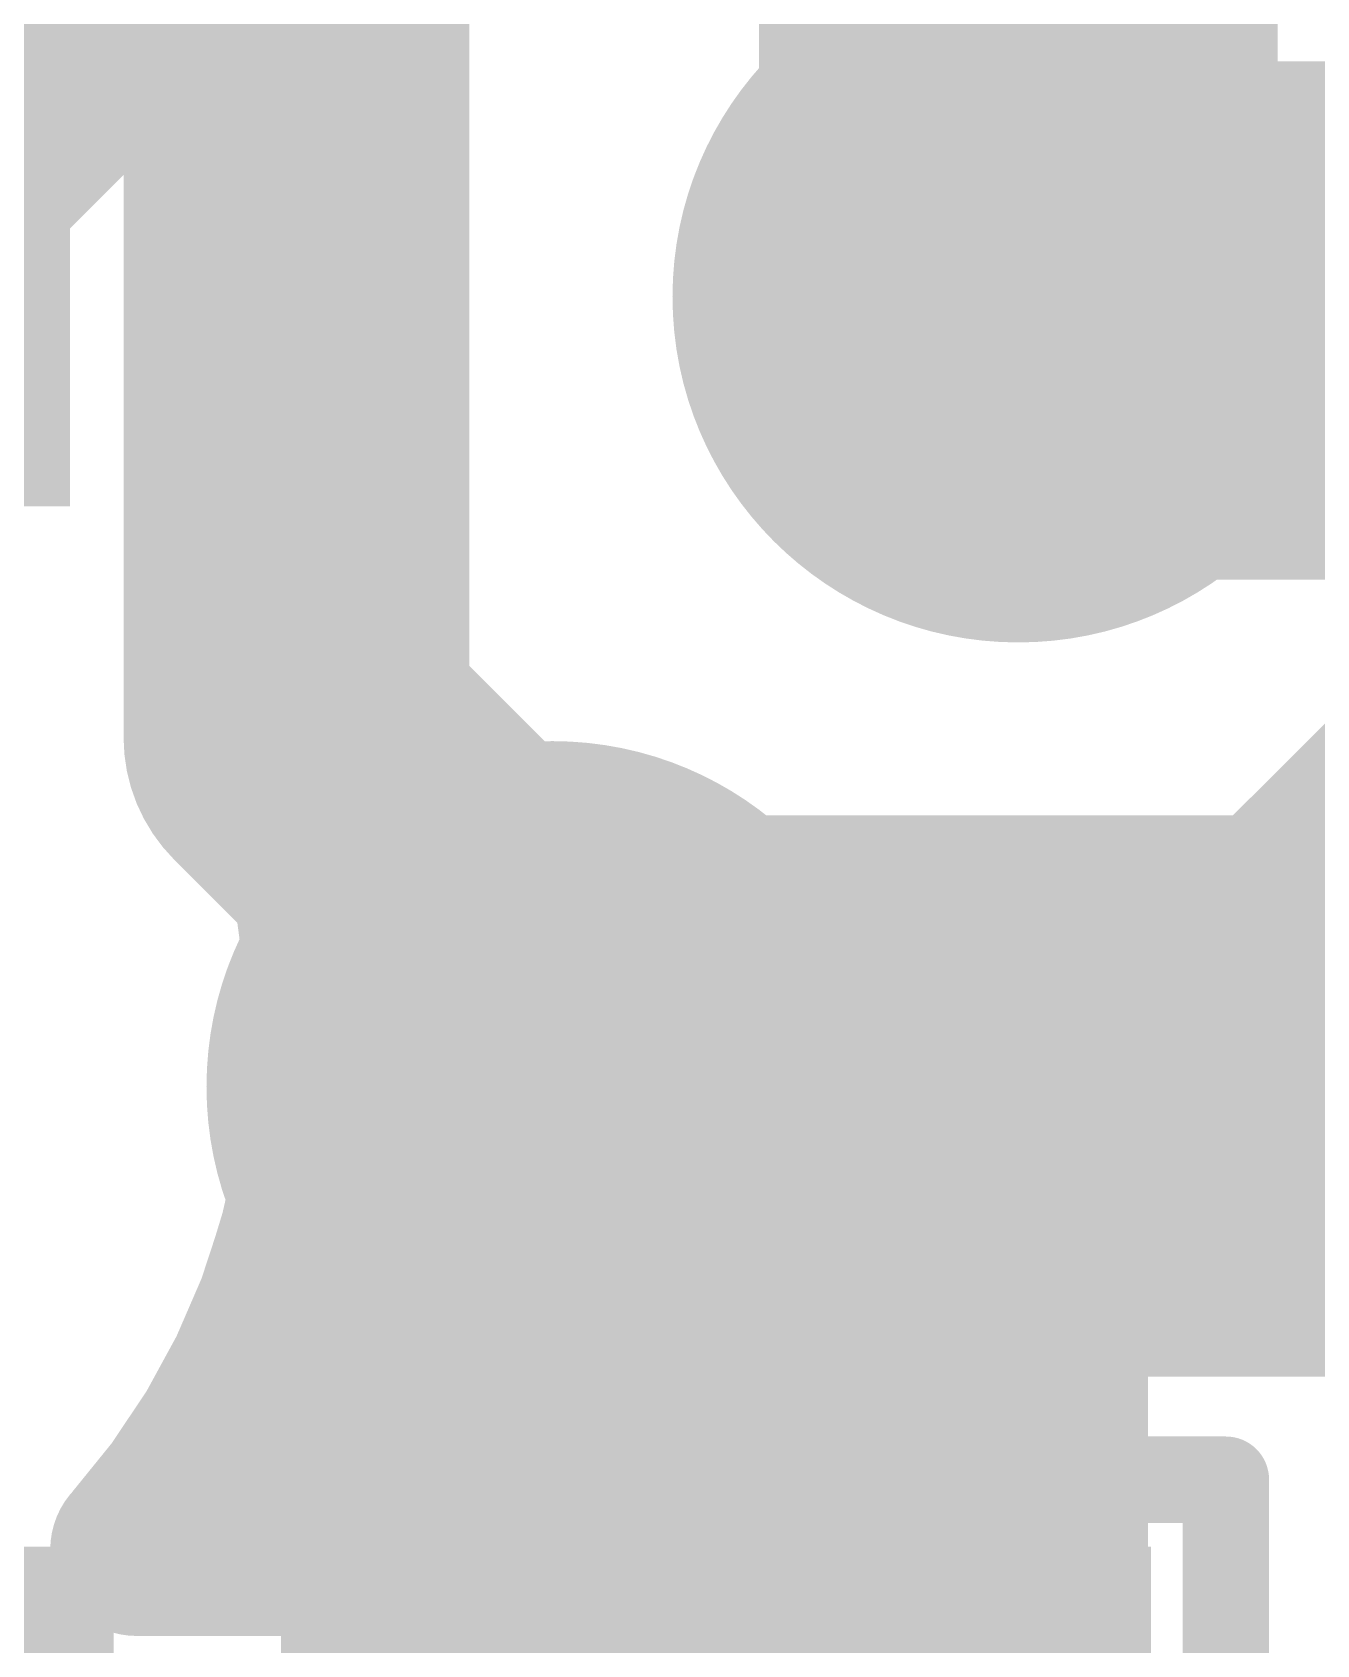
# Model space of a CAD drawing. Header units: inches. Extents: x -0.355 to 0.355, y -0.355 to 0.355.
# Drawn here: x -0.11596 to -0.08671, y -0.1439 to -0.10717 of the extents above; entities that cross this region are included whole.
import ezdxf

# ---------------------------------------------------------------- set-up
doc = ezdxf.new("R2010")
doc.units = ezdxf.units.IN
doc.header["$MEASUREMENT"] = 0
for name, color, linetype in [('BottomLayer', 5, 'Continuous'), ('Mechanical1', 6, 'Continuous'), ('Mechanical15', 56, 'Continuous'), ('TopLayer', 1, 'Continuous'), ('TopOverlay', 2, 'Continuous'), ('TopPaste', 8, 'Continuous'), ('TopSolder', 216, 'Continuous'), ('ViaHoleLayer', 16, 'Continuous')]:
    doc.layers.add(name, color=color, linetype=linetype)

# ---------------------------------------------------------------- blocks, each defined once
blk = doc.blocks.new('R0201_16')
at = {"layer": 'Mechanical15'}
h = blk.add_hatch(color=56, dxfattribs=at)
edge = h.paths.add_edge_path()
edge.add_arc((0, 0), 0.000984, 0, 360)
at = {"layer": 'TopLayer'}
for points in [[(-0.017716, 0.005906), (-0.005906, 0.005906), (-0.005906, -0.005906), (-0.017716, -0.005906)], [(0.005906, 0.005906), (0.017716, 0.005906), (0.017716, -0.005906), (0.005906, -0.005906)]]:
    blk.add_hatch(color=1, dxfattribs=at).paths.add_polyline_path(points)
at = {"layer": 'TopPaste'}
for points in [[(-0.017716, 0.005906), (-0.005906, 0.005906), (-0.005906, -0.005906), (-0.017716, -0.005906)], [(0.005906, 0.005906), (0.017716, 0.005906), (0.017716, -0.005906), (0.005906, -0.005906)]]:
    blk.add_hatch(color=8, dxfattribs=at).paths.add_polyline_path(points)
at = {"layer": 'TopSolder'}
for points in [[(-0.021716, 0.009905), (-0.001906, 0.009905), (-0.001906, -0.009905), (-0.021716, -0.009905)], [(0.001906, 0.009905), (0.021716, 0.009905), (0.021716, -0.009905), (0.001906, -0.009905)]]:
    blk.add_hatch(color=216, dxfattribs=at).paths.add_polyline_path(points)
at = {"layer": 'TopOverlay'}
for points in [[(-0.007874, 0.011434, 0.001969, 0.001969, 0), (-0.023425, 0.011434, 0.001969, 0.001969, 0)], [(-0.023425, 0.011434, 0.001969, 0.001969, 0), (-0.023425, -0.011434, 0.001969, 0.001969, 0)], [(0.023425, 0.011434, 0.001969, 0.001969, 0), (0.007874, 0.011434, 0.001969, 0.001969, 0)], [(0.023425, 0.011434, 0.001969, 0.001969, 0), (0.023425, -0.011434, 0.001969, 0.001969, 0)], [(-0.007874, -0.011434, 0.001969, 0.001969, 0), (-0.023425, -0.011434, 0.001969, 0.001969, 0)], [(0.023425, -0.011434, 0.001969, 0.001969, 0), (0.007874, -0.011434, 0.001969, 0.001969, 0)]]:
    blk.add_lwpolyline(points, format="xyseb", dxfattribs=at)
for points in [[(-0.023917, 0.011434, 0.000984, 0.000984, 1), (-0.022933, 0.011434, 0.000984, 0.000984, 1)], [(-0.023917, 0.011434, 0.000984, 0.000984, 1), (-0.022933, 0.011434, 0.000984, 0.000984, 1)], [(-0.008366, 0.011434, 0.000984, 0.000984, 1), (-0.007382, 0.011434, 0.000984, 0.000984, 1)], [(0.007382, 0.011434, 0.000984, 0.000984, 1), (0.008366, 0.011434, 0.000984, 0.000984, 1)], [(0.022933, 0.011434, 0.000984, 0.000984, 1), (0.023917, 0.011434, 0.000984, 0.000984, 1)], [(0.022933, 0.011434, 0.000984, 0.000984, 1), (0.023917, 0.011434, 0.000984, 0.000984, 1)], [(-0.023917, -0.011434, 0.000984, 0.000984, 1), (-0.022933, -0.011434, 0.000984, 0.000984, 1)], [(-0.023917, -0.011434, 0.000984, 0.000984, 1), (-0.022933, -0.011434, 0.000984, 0.000984, 1)], [(-0.008366, -0.011434, 0.000984, 0.000984, 1), (-0.007382, -0.011434, 0.000984, 0.000984, 1)], [(0.007382, -0.011434, 0.000984, 0.000984, 1), (0.008366, -0.011434, 0.000984, 0.000984, 1)], [(0.022933, -0.011434, 0.000984, 0.000984, 1), (0.023917, -0.011434, 0.000984, 0.000984, 1)], [(0.022933, -0.011434, 0.000984, 0.000984, 1), (0.023917, -0.011434, 0.000984, 0.000984, 1)]]:
    blk.add_lwpolyline(points, format="xyseb", close=True, dxfattribs=at)
blk = doc.blocks.new('DFN0603_2L_0_3_0_23_P_____0_38_39')
at = {"layer": 'Mechanical15'}
h = blk.add_hatch(color=56, dxfattribs=at)
edge = h.paths.add_edge_path()
edge.add_arc((0, -0.000003), 0.00059, 0, 360)
at = {"layer": 'TopLayer'}
for points in [[(-0.011998, 0.005908), (-0.002943, 0.005908), (-0.002943, -0.005902), (-0.011998, -0.005902)], [(0.002953, 0.005902), (0.012008, 0.005902), (0.012008, -0.005908), (0.002953, -0.005908)]]:
    blk.add_hatch(color=1, dxfattribs=at).paths.add_polyline_path(points)
at = {"layer": 'TopPaste'}
for points in [[(-0.011998, 0.005908), (-0.002943, 0.005908), (-0.002943, -0.005902), (-0.011998, -0.005902)], [(0.002953, 0.005902), (0.012008, 0.005902), (0.012008, -0.005908), (0.002953, -0.005908)]]:
    blk.add_hatch(color=8, dxfattribs=at).paths.add_polyline_path(points)
at = {"layer": 'TopSolder'}
for points in [[(-0.015998, 0.009909), (0.001057, 0.009909), (0.001057, -0.009902), (-0.015998, -0.009902)], [(-0.001047, 0.009902), (0.016008, 0.009902), (0.016008, -0.009909), (-0.001047, -0.009909)]]:
    blk.add_hatch(color=216, dxfattribs=at).paths.add_polyline_path(points)
at = {"layer": 'TopOverlay'}
for points in [[(-0.014039, 0.011859, 0.003937, 0.003937, 0), (-0.017976, 0.011859, 0.003937, 0.003937, 0)], [(-0.017976, 0.007922, 0.003937, 0.003937, 0), (-0.017976, 0.011859, 0.003937, 0.003937, 0)]]:
    blk.add_lwpolyline(points, format="xyseb", dxfattribs=at)
for points in [[(-0.018961, 0.011859, 0.001969, 0.001969, 1), (-0.016992, 0.011859, 0.001969, 0.001969, 1)], [(-0.018961, 0.011859, 0.001969, 0.001969, 1), (-0.016992, 0.011859, 0.001969, 0.001969, 1)], [(-0.015024, 0.011859, 0.001969, 0.001969, 1), (-0.013055, 0.011859, 0.001969, 0.001969, 1)], [(-0.018961, 0.007922, 0.001969, 0.001969, 1), (-0.016992, 0.007922, 0.001969, 0.001969, 1)]]:
    blk.add_lwpolyline(points, format="xyseb", close=True, dxfattribs=at)

msp = doc.modelspace()

# ---------------------------------------------------------------- hatches: boundary and pattern name
at = {"layer": 'BottomLayer'}
h = msp.add_hatch(color=5, dxfattribs=at)
edge = h.paths.add_edge_path()
edge.add_arc((-0.093508, -0.113195), 0.007874, 0, 360)
h = msp.add_hatch(color=5, dxfattribs=at)
edge = h.paths.add_edge_path()
edge.add_arc((-0.10412, -0.131191), 0.007874, 0, 360)
at = {"layer": 'TopLayer'}
h = msp.add_hatch(color=1, dxfattribs=at)
edge = h.paths.add_edge_path()
edge.add_arc((-0.093508, -0.113195), 0.007874, 0, 360)
h = msp.add_hatch(color=1, dxfattribs=at)
edge = h.paths.add_edge_path()
edge.add_arc((-0.10412, -0.131191), 0.007874, 0, 360)
at = {"layer": 'ViaHoleLayer'}
h = msp.add_hatch(color=16, dxfattribs=at)
edge = h.paths.add_edge_path()
edge.add_arc((-0.093508, -0.113195), 0.003937, 0, 360)
h = msp.add_hatch(color=16, dxfattribs=at)
edge = h.paths.add_edge_path()
edge.add_arc((-0.10412, -0.131191), 0.003937, 0, 360)

# ---------------------------------------------------------------- linework, layer by layer
at = {"layer": 'BottomLayer'}
for points in [[(0.264103, -0.07874, 0.003937, 0.003937, -6.854099), (0.264103, 0.07874, 0.003937, 0.003937, 0)], [(0.127175, -0.21752, 0.003937, 0.003937, -0.665504), (-0.244202, 0.062076, 0.003937, 0.003937, 0)], [(0.275591, -0.003937, 0.003937, 0.003937, -0.864689), (-0.264103, -0.082677, 0.003937, 0.003937, 0)], [(-0.07874, -0.34252, 0.003937, 0.003937, -0.414213), (-0.34252, -0.07874, 0.003937, 0.003937, 0)], [(-0.07874, -0.346457, 0.003937, 0.003937, -0.414214), (-0.34252, -0.082677, 0.003937, 0.003937, 0)], [(-0.126215, -0.114404, 0.011811, 0.011811, 0), (-0.104331, -0.09252, 0.011811, 0.011811, 0)], [(-0.093508, -0.113195, 0.011811, 0.011811, 0), (-0.093193, -0.113195, 0.011811, 0.011811, 0)], [(-0.093193, -0.113195, 0.011811, 0.011811, 0), (-0.092651, -0.113737, 0.011811, 0.011811, 0)], [(-0.092651, -0.113737, 0.011811, 0.011811, 0), (-0.076772, -0.113737, 0.011811, 0.011811, 0)], [(-0.09252, -0.130883, 0.003937, 0.003937, -0.314369), (-0.109769, -0.120229, 0.003937, 0.003937, 0)], [(-0.110467, -0.12317, 0.003937, 0.003937, -0.098745), (-0.109112, -0.129966, 0.003937, 0.003937, 0)], [(-0.109821, -0.125003, 0.003937, 0.003937, 0), (-0.106715, -0.125003, 0.003937, 0.003937, 0)], [(-0.109711, -0.125397, 0.003937, 0.003937, 0), (-0.106353, -0.125397, 0.003937, 0.003937, 0)], [(-0.109611, -0.125791, 0.003937, 0.003937, 0), (-0.105967, -0.125791, 0.003937, 0.003937, 0)], [(-0.10952, -0.126185, 0.003937, 0.003937, 0), (-0.105556, -0.126185, 0.003937, 0.003937, 0)], [(-0.109439, -0.126578, 0.003937, 0.003937, 0), (-0.105117, -0.126578, 0.003937, 0.003937, 0)], [(-0.109367, -0.126972, 0.003937, 0.003937, 0), (-0.104647, -0.126972, 0.003937, 0.003937, 0)], [(-0.109304, -0.127366, 0.003937, 0.003937, 0), (-0.104141, -0.127366, 0.003937, 0.003937, 0)], [(-0.10925, -0.127759, 0.003937, 0.003937, 0), (-0.103595, -0.127759, 0.003937, 0.003937, 0)], [(-0.109205, -0.128153, 0.003937, 0.003937, 0), (-0.103001, -0.128153, 0.003937, 0.003937, 0)], [(-0.109169, -0.128547, 0.003937, 0.003937, 0), (-0.10235, -0.128547, 0.003937, 0.003937, 0)], [(-0.109142, -0.128941, 0.003937, 0.003937, 0), (-0.101629, -0.128941, 0.003937, 0.003937, 0)], [(-0.109123, -0.129334, 0.003937, 0.003937, 0), (-0.100815, -0.129334, 0.003937, 0.003937, 0)], [(-0.109114, -0.129728, 0.003937, 0.003937, 0), (-0.099874, -0.129728, 0.003937, 0.003937, 0)], [(-0.109112, -0.129966, 0.003937, 0.003937, -0.183606), (-0.113583, -0.141732, 0.003937, 0.003937, 0)], [(-0.109113, -0.130122, 0.003937, 0.003937, 0), (-0.098738, -0.130122, 0.003937, 0.003937, 0)], [(-0.10912, -0.130515, 0.003937, 0.003937, 0), (-0.097232, -0.130515, 0.003937, 0.003937, 0)], [(-0.09252, -0.141732, 0.003937, 0.003937, 0), (-0.09252, -0.130883, 0.003937, 0.003937, 0)], [(-0.109137, -0.130909, 0.003937, 0.003937, 0), (-0.093775, -0.130909, 0.003937, 0.003937, 0)], [(-0.109162, -0.131303, 0.003937, 0.003937, 0), (-0.09252, -0.131303, 0.003937, 0.003937, 0)], [(-0.109197, -0.131696, 0.003937, 0.003937, 0), (-0.09252, -0.131696, 0.003937, 0.003937, 0)], [(-0.10924, -0.13209, 0.003937, 0.003937, 0), (-0.09252, -0.13209, 0.003937, 0.003937, 0)], [(-0.109292, -0.132484, 0.003937, 0.003937, 0), (-0.09252, -0.132484, 0.003937, 0.003937, 0)], [(-0.109353, -0.132878, 0.003937, 0.003937, 0), (-0.09252, -0.132878, 0.003937, 0.003937, 0)], [(-0.109423, -0.133271, 0.003937, 0.003937, 0), (-0.09252, -0.133271, 0.003937, 0.003937, 0)], [(-0.109502, -0.133665, 0.003937, 0.003937, 0), (-0.09252, -0.133665, 0.003937, 0.003937, 0)], [(-0.109591, -0.134059, 0.003937, 0.003937, 0), (-0.09252, -0.134059, 0.003937, 0.003937, 0)], [(-0.109689, -0.134452, 0.003937, 0.003937, 0), (-0.09252, -0.134452, 0.003937, 0.003937, 0)], [(-0.109797, -0.134846, 0.003937, 0.003937, 0), (-0.09252, -0.134846, 0.003937, 0.003937, 0)], [(-0.109915, -0.13524, 0.003937, 0.003937, 0), (-0.09252, -0.13524, 0.003937, 0.003937, 0)], [(-0.110043, -0.135633, 0.003937, 0.003937, 0), (-0.09252, -0.135633, 0.003937, 0.003937, 0)], [(-0.110181, -0.136027, 0.003937, 0.003937, 0), (-0.09252, -0.136027, 0.003937, 0.003937, 0)], [(-0.110329, -0.136421, 0.003937, 0.003937, 0), (-0.09252, -0.136421, 0.003937, 0.003937, 0)], [(-0.110489, -0.136815, 0.003937, 0.003937, 0), (-0.09252, -0.136815, 0.003937, 0.003937, 0)], [(-0.11066, -0.137208, 0.003937, 0.003937, 0), (-0.09252, -0.137208, 0.003937, 0.003937, 0)], [(-0.110842, -0.137602, 0.003937, 0.003937, 0), (-0.09252, -0.137602, 0.003937, 0.003937, 0)], [(-0.111036, -0.137996, 0.003937, 0.003937, 0), (-0.09252, -0.137996, 0.003937, 0.003937, 0)], [(-0.111242, -0.138389, 0.003937, 0.003937, 0), (-0.09252, -0.138389, 0.003937, 0.003937, 0)], [(-0.111462, -0.138783, 0.003937, 0.003937, 0), (-0.09252, -0.138783, 0.003937, 0.003937, 0)], [(-0.111694, -0.139177, 0.003937, 0.003937, 0), (-0.09252, -0.139177, 0.003937, 0.003937, 0)], [(-0.111941, -0.13957, 0.003937, 0.003937, 0), (-0.09252, -0.13957, 0.003937, 0.003937, 0)], [(-0.112202, -0.139964, 0.003937, 0.003937, 0), (-0.09252, -0.139964, 0.003937, 0.003937, 0)], [(-0.11248, -0.140358, 0.003937, 0.003937, 0), (-0.09252, -0.140358, 0.003937, 0.003937, 0)], [(-0.112773, -0.140752, 0.003937, 0.003937, 0), (-0.09252, -0.140752, 0.003937, 0.003937, 0)], [(-0.113084, -0.141145, 0.003937, 0.003937, 0), (-0.09252, -0.141145, 0.003937, 0.003937, 0)], [(-0.113414, -0.141539, 0.003937, 0.003937, 0), (-0.09252, -0.141539, 0.003937, 0.003937, 0)], [(-0.113583, -0.141732, 0.003937, 0.003937, 0), (-0.09252, -0.141732, 0.003937, 0.003937, 0)]]:
    msp.add_lwpolyline(points, format="xyseb", dxfattribs=at)
for points in [[(-0.096461, -0.113195, 0.005906, 0.005906, 1), (-0.090556, -0.113195, 0.005906, 0.005906, 1)], [(-0.096145, -0.113195, 0.005906, 0.005906, 1), (-0.09024, -0.113195, 0.005906, 0.005906, 1)], [(-0.096145, -0.113195, 0.005906, 0.005906, 1), (-0.09024, -0.113195, 0.005906, 0.005906, 1)], [(-0.095603, -0.113737, 0.005906, 0.005906, 1), (-0.089698, -0.113737, 0.005906, 0.005906, 1)], [(-0.095603, -0.113737, 0.005906, 0.005906, 1), (-0.089698, -0.113737, 0.005906, 0.005906, 1)], [(-0.110753, -0.120229, 0.001969, 0.001969, 1), (-0.108785, -0.120229, 0.001969, 0.001969, 1)], [(-0.111451, -0.12317, 0.001969, 0.001969, 1), (-0.109483, -0.12317, 0.001969, 0.001969, 1)], [(-0.110805, -0.125003, 0.001969, 0.001969, 1), (-0.108837, -0.125003, 0.001969, 0.001969, 1)], [(-0.1077, -0.125003, 0.001969, 0.001969, 1), (-0.105731, -0.125003, 0.001969, 0.001969, 1)], [(-0.110695, -0.125397, 0.001969, 0.001969, 1), (-0.108727, -0.125397, 0.001969, 0.001969, 1)], [(-0.107337, -0.125397, 0.001969, 0.001969, 1), (-0.105368, -0.125397, 0.001969, 0.001969, 1)], [(-0.110595, -0.125791, 0.001969, 0.001969, 1), (-0.108627, -0.125791, 0.001969, 0.001969, 1)], [(-0.106951, -0.125791, 0.001969, 0.001969, 1), (-0.104982, -0.125791, 0.001969, 0.001969, 1)], [(-0.110504, -0.126185, 0.001969, 0.001969, 1), (-0.108536, -0.126185, 0.001969, 0.001969, 1)], [(-0.10654, -0.126185, 0.001969, 0.001969, 1), (-0.104571, -0.126185, 0.001969, 0.001969, 1)], [(-0.110423, -0.126578, 0.001969, 0.001969, 1), (-0.108455, -0.126578, 0.001969, 0.001969, 1)], [(-0.106101, -0.126578, 0.001969, 0.001969, 1), (-0.104132, -0.126578, 0.001969, 0.001969, 1)], [(-0.110351, -0.126972, 0.001969, 0.001969, 1), (-0.108383, -0.126972, 0.001969, 0.001969, 1)], [(-0.105631, -0.126972, 0.001969, 0.001969, 1), (-0.103662, -0.126972, 0.001969, 0.001969, 1)], [(-0.110288, -0.127366, 0.001969, 0.001969, 1), (-0.10832, -0.127366, 0.001969, 0.001969, 1)], [(-0.105125, -0.127366, 0.001969, 0.001969, 1), (-0.103157, -0.127366, 0.001969, 0.001969, 1)], [(-0.110234, -0.127759, 0.001969, 0.001969, 1), (-0.108266, -0.127759, 0.001969, 0.001969, 1)], [(-0.104579, -0.127759, 0.001969, 0.001969, 1), (-0.102611, -0.127759, 0.001969, 0.001969, 1)], [(-0.110189, -0.128153, 0.001969, 0.001969, 1), (-0.108221, -0.128153, 0.001969, 0.001969, 1)], [(-0.103986, -0.128153, 0.001969, 0.001969, 1), (-0.102017, -0.128153, 0.001969, 0.001969, 1)], [(-0.110153, -0.128547, 0.001969, 0.001969, 1), (-0.108185, -0.128547, 0.001969, 0.001969, 1)], [(-0.103335, -0.128547, 0.001969, 0.001969, 1), (-0.101366, -0.128547, 0.001969, 0.001969, 1)], [(-0.110126, -0.128941, 0.001969, 0.001969, 1), (-0.108157, -0.128941, 0.001969, 0.001969, 1)], [(-0.102613, -0.128941, 0.001969, 0.001969, 1), (-0.100644, -0.128941, 0.001969, 0.001969, 1)], [(-0.110107, -0.129334, 0.001969, 0.001969, 1), (-0.108139, -0.129334, 0.001969, 0.001969, 1)], [(-0.101799, -0.129334, 0.001969, 0.001969, 1), (-0.099831, -0.129334, 0.001969, 0.001969, 1)], [(-0.110098, -0.129728, 0.001969, 0.001969, 1), (-0.108129, -0.129728, 0.001969, 0.001969, 1)], [(-0.100858, -0.129728, 0.001969, 0.001969, 1), (-0.09889, -0.129728, 0.001969, 0.001969, 1)], [(-0.110097, -0.130122, 0.001969, 0.001969, 1), (-0.108128, -0.130122, 0.001969, 0.001969, 1)], [(-0.110096, -0.129966, 0.001969, 0.001969, 1), (-0.108128, -0.129966, 0.001969, 0.001969, 1)], [(-0.110096, -0.129966, 0.001969, 0.001969, 1), (-0.108128, -0.129966, 0.001969, 0.001969, 1)], [(-0.099722, -0.130122, 0.001969, 0.001969, 1), (-0.097754, -0.130122, 0.001969, 0.001969, 1)], [(-0.110105, -0.130515, 0.001969, 0.001969, 1), (-0.108136, -0.130515, 0.001969, 0.001969, 1)], [(-0.098216, -0.130515, 0.001969, 0.001969, 1), (-0.096248, -0.130515, 0.001969, 0.001969, 1)], [(-0.093504, -0.130883, 0.001969, 0.001969, 1), (-0.091536, -0.130883, 0.001969, 0.001969, 1)], [(-0.093504, -0.130883, 0.001969, 0.001969, 1), (-0.091536, -0.130883, 0.001969, 0.001969, 1)], [(-0.110121, -0.130909, 0.001969, 0.001969, 1), (-0.108153, -0.130909, 0.001969, 0.001969, 1)], [(-0.094759, -0.130909, 0.001969, 0.001969, 1), (-0.09279, -0.130909, 0.001969, 0.001969, 1)], [(-0.110147, -0.131303, 0.001969, 0.001969, 1), (-0.108178, -0.131303, 0.001969, 0.001969, 1)], [(-0.093504, -0.131303, 0.001969, 0.001969, 1), (-0.091536, -0.131303, 0.001969, 0.001969, 1)], [(-0.110181, -0.131696, 0.001969, 0.001969, 1), (-0.108212, -0.131696, 0.001969, 0.001969, 1)], [(-0.093504, -0.131696, 0.001969, 0.001969, 1), (-0.091536, -0.131696, 0.001969, 0.001969, 1)], [(-0.110224, -0.13209, 0.001969, 0.001969, 1), (-0.108256, -0.13209, 0.001969, 0.001969, 1)], [(-0.093504, -0.13209, 0.001969, 0.001969, 1), (-0.091536, -0.13209, 0.001969, 0.001969, 1)], [(-0.110276, -0.132484, 0.001969, 0.001969, 1), (-0.108308, -0.132484, 0.001969, 0.001969, 1)], [(-0.093504, -0.132484, 0.001969, 0.001969, 1), (-0.091536, -0.132484, 0.001969, 0.001969, 1)], [(-0.110337, -0.132878, 0.001969, 0.001969, 1), (-0.108369, -0.132878, 0.001969, 0.001969, 1)], [(-0.093504, -0.132878, 0.001969, 0.001969, 1), (-0.091536, -0.132878, 0.001969, 0.001969, 1)], [(-0.110407, -0.133271, 0.001969, 0.001969, 1), (-0.108439, -0.133271, 0.001969, 0.001969, 1)], [(-0.093504, -0.133271, 0.001969, 0.001969, 1), (-0.091536, -0.133271, 0.001969, 0.001969, 1)], [(-0.110487, -0.133665, 0.001969, 0.001969, 1), (-0.108518, -0.133665, 0.001969, 0.001969, 1)], [(-0.093504, -0.133665, 0.001969, 0.001969, 1), (-0.091536, -0.133665, 0.001969, 0.001969, 1)], [(-0.110575, -0.134059, 0.001969, 0.001969, 1), (-0.108607, -0.134059, 0.001969, 0.001969, 1)], [(-0.093504, -0.134059, 0.001969, 0.001969, 1), (-0.091536, -0.134059, 0.001969, 0.001969, 1)], [(-0.110673, -0.134452, 0.001969, 0.001969, 1), (-0.108705, -0.134452, 0.001969, 0.001969, 1)], [(-0.093504, -0.134452, 0.001969, 0.001969, 1), (-0.091536, -0.134452, 0.001969, 0.001969, 1)], [(-0.110781, -0.134846, 0.001969, 0.001969, 1), (-0.108813, -0.134846, 0.001969, 0.001969, 1)], [(-0.093504, -0.134846, 0.001969, 0.001969, 1), (-0.091536, -0.134846, 0.001969, 0.001969, 1)], [(-0.110899, -0.13524, 0.001969, 0.001969, 1), (-0.108931, -0.13524, 0.001969, 0.001969, 1)], [(-0.093504, -0.13524, 0.001969, 0.001969, 1), (-0.091536, -0.13524, 0.001969, 0.001969, 1)], [(-0.111027, -0.135633, 0.001969, 0.001969, 1), (-0.109059, -0.135633, 0.001969, 0.001969, 1)], [(-0.093504, -0.135633, 0.001969, 0.001969, 1), (-0.091536, -0.135633, 0.001969, 0.001969, 1)], [(-0.111165, -0.136027, 0.001969, 0.001969, 1), (-0.109197, -0.136027, 0.001969, 0.001969, 1)], [(-0.093504, -0.136027, 0.001969, 0.001969, 1), (-0.091536, -0.136027, 0.001969, 0.001969, 1)], [(-0.111314, -0.136421, 0.001969, 0.001969, 1), (-0.109345, -0.136421, 0.001969, 0.001969, 1)], [(-0.093504, -0.136421, 0.001969, 0.001969, 1), (-0.091536, -0.136421, 0.001969, 0.001969, 1)], [(-0.111473, -0.136815, 0.001969, 0.001969, 1), (-0.109505, -0.136815, 0.001969, 0.001969, 1)], [(-0.093504, -0.136815, 0.001969, 0.001969, 1), (-0.091536, -0.136815, 0.001969, 0.001969, 1)], [(-0.111644, -0.137208, 0.001969, 0.001969, 1), (-0.109675, -0.137208, 0.001969, 0.001969, 1)], [(-0.093504, -0.137208, 0.001969, 0.001969, 1), (-0.091536, -0.137208, 0.001969, 0.001969, 1)], [(-0.111826, -0.137602, 0.001969, 0.001969, 1), (-0.109858, -0.137602, 0.001969, 0.001969, 1)], [(-0.093504, -0.137602, 0.001969, 0.001969, 1), (-0.091536, -0.137602, 0.001969, 0.001969, 1)], [(-0.11202, -0.137996, 0.001969, 0.001969, 1), (-0.110052, -0.137996, 0.001969, 0.001969, 1)], [(-0.093504, -0.137996, 0.001969, 0.001969, 1), (-0.091536, -0.137996, 0.001969, 0.001969, 1)], [(-0.112227, -0.138389, 0.001969, 0.001969, 1), (-0.110258, -0.138389, 0.001969, 0.001969, 1)], [(-0.093504, -0.138389, 0.001969, 0.001969, 1), (-0.091536, -0.138389, 0.001969, 0.001969, 1)], [(-0.112446, -0.138783, 0.001969, 0.001969, 1), (-0.110477, -0.138783, 0.001969, 0.001969, 1)], [(-0.093504, -0.138783, 0.001969, 0.001969, 1), (-0.091536, -0.138783, 0.001969, 0.001969, 1)], [(-0.112679, -0.139177, 0.001969, 0.001969, 1), (-0.11071, -0.139177, 0.001969, 0.001969, 1)], [(-0.093504, -0.139177, 0.001969, 0.001969, 1), (-0.091536, -0.139177, 0.001969, 0.001969, 1)], [(-0.112925, -0.13957, 0.001969, 0.001969, 1), (-0.110957, -0.13957, 0.001969, 0.001969, 1)], [(-0.093504, -0.13957, 0.001969, 0.001969, 1), (-0.091536, -0.13957, 0.001969, 0.001969, 1)], [(-0.113187, -0.139964, 0.001969, 0.001969, 1), (-0.111218, -0.139964, 0.001969, 0.001969, 1)], [(-0.093504, -0.139964, 0.001969, 0.001969, 1), (-0.091536, -0.139964, 0.001969, 0.001969, 1)], [(-0.113464, -0.140358, 0.001969, 0.001969, 1), (-0.111495, -0.140358, 0.001969, 0.001969, 1)], [(-0.093504, -0.140358, 0.001969, 0.001969, 1), (-0.091536, -0.140358, 0.001969, 0.001969, 1)], [(-0.113757, -0.140752, 0.001969, 0.001969, 1), (-0.111789, -0.140752, 0.001969, 0.001969, 1)], [(-0.093504, -0.140752, 0.001969, 0.001969, 1), (-0.091536, -0.140752, 0.001969, 0.001969, 1)], [(-0.114068, -0.141145, 0.001969, 0.001969, 1), (-0.1121, -0.141145, 0.001969, 0.001969, 1)], [(-0.093504, -0.141145, 0.001969, 0.001969, 1), (-0.091536, -0.141145, 0.001969, 0.001969, 1)], [(-0.114398, -0.141539, 0.001969, 0.001969, 1), (-0.11243, -0.141539, 0.001969, 0.001969, 1)], [(-0.093504, -0.141539, 0.001969, 0.001969, 1), (-0.091536, -0.141539, 0.001969, 0.001969, 1)], [(-0.114568, -0.141732, 0.001969, 0.001969, 1), (-0.112599, -0.141732, 0.001969, 0.001969, 1)], [(-0.114568, -0.141732, 0.001969, 0.001969, 1), (-0.112599, -0.141732, 0.001969, 0.001969, 1)], [(-0.093504, -0.141732, 0.001969, 0.001969, 1), (-0.091536, -0.141732, 0.001969, 0.001969, 1)], [(-0.093504, -0.141732, 0.001969, 0.001969, 1), (-0.091536, -0.141732, 0.001969, 0.001969, 1)]]:
    msp.add_lwpolyline(points, format="xyseb", close=True, dxfattribs=at)
at = {"layer": 'Mechanical1'}
msp.add_lwpolyline([(-0.078774, -0.354291, 0.0005, 0.0005, -0.414214), (-0.354365, -0.078701, 0.0005, 0.0005, 0)], format="xyseb", dxfattribs=at)
at = {"layer": 'TopLayer'}
for points in [[(-0.093508, -0.112129, 0.011811, 0.011811, 0), (-0.093508, -0.08465, 0.011811, 0.011811, 0)], [(-0.109946, -0.123234, 0.007874, 0.007874, 0), (-0.109946, -0.10293, 0.007874, 0.007874, 0)], [(-0.086985, -0.128942, 0.007874, 0.007874, 0), (-0.077756, -0.119713, 0.007874, 0.007874, 0)], [(-0.109946, -0.123234, 0.007874, 0.007874, 0), (-0.10412, -0.12906, 0.007874, 0.007874, 0)], [(-0.079724, -0.124324, 0.003937, 0.003937, -0.541972), (-0.109258, -0.121308, 0.003937, 0.003937, 0)], [(-0.110216, -0.123809, 0.003937, 0.003937, -0.088972), (-0.109112, -0.129966, 0.003937, 0.003937, 0)], [(-0.109821, -0.125003, 0.003937, 0.003937, 0), (-0.106715, -0.125003, 0.003937, 0.003937, 0)], [(-0.109711, -0.125397, 0.003937, 0.003937, 0), (-0.106353, -0.125397, 0.003937, 0.003937, 0)], [(-0.109611, -0.125791, 0.003937, 0.003937, 0), (-0.105967, -0.125791, 0.003937, 0.003937, 0)], [(-0.10952, -0.126185, 0.003937, 0.003937, 0), (-0.105556, -0.126185, 0.003937, 0.003937, 0)], [(-0.109439, -0.126578, 0.003937, 0.003937, 0), (-0.105117, -0.126578, 0.003937, 0.003937, 0)], [(-0.109367, -0.126972, 0.003937, 0.003937, 0), (-0.104647, -0.126972, 0.003937, 0.003937, 0)], [(-0.10412, -0.131191, 0.007874, 0.007874, 0), (-0.10412, -0.12906, 0.007874, 0.007874, 0)], [(-0.102167, -0.128942, 0.007874, 0.007874, 0), (-0.086985, -0.128942, 0.007874, 0.007874, 0)], [(-0.109304, -0.127366, 0.003937, 0.003937, 0), (-0.104141, -0.127366, 0.003937, 0.003937, 0)], [(-0.10925, -0.127759, 0.003937, 0.003937, 0), (-0.103595, -0.127759, 0.003937, 0.003937, 0)], [(-0.109205, -0.128153, 0.003937, 0.003937, 0), (-0.103001, -0.128153, 0.003937, 0.003937, 0)], [(-0.109169, -0.128547, 0.003937, 0.003937, 0), (-0.10235, -0.128547, 0.003937, 0.003937, 0)], [(-0.109142, -0.128941, 0.003937, 0.003937, 0), (-0.101629, -0.128941, 0.003937, 0.003937, 0)], [(-0.085388, -0.128941, 0.003937, 0.003937, 0), (-0.079724, -0.128941, 0.003937, 0.003937, 0)], [(-0.109123, -0.129334, 0.003937, 0.003937, 0), (-0.100815, -0.129334, 0.003937, 0.003937, 0)], [(-0.086202, -0.129334, 0.003937, 0.003937, 0), (-0.079724, -0.129334, 0.003937, 0.003937, 0)], [(-0.109114, -0.129728, 0.003937, 0.003937, 0), (-0.099874, -0.129728, 0.003937, 0.003937, 0)], [(-0.087143, -0.129728, 0.003937, 0.003937, 0), (-0.079724, -0.129728, 0.003937, 0.003937, 0)], [(-0.109112, -0.129966, 0.003937, 0.003937, -0.084488), (-0.110109, -0.135827, 0.003937, 0.003937, 0)], [(-0.109113, -0.130122, 0.003937, 0.003937, 0), (-0.098738, -0.130122, 0.003937, 0.003937, 0)], [(-0.088279, -0.130122, 0.003937, 0.003937, 0), (-0.079724, -0.130122, 0.003937, 0.003937, 0)], [(-0.10912, -0.130515, 0.003937, 0.003937, 0), (-0.097232, -0.130515, 0.003937, 0.003937, 0)], [(-0.089785, -0.130515, 0.003937, 0.003937, 0), (-0.079724, -0.130515, 0.003937, 0.003937, 0)], [(-0.109137, -0.130909, 0.003937, 0.003937, 0), (-0.093775, -0.130909, 0.003937, 0.003937, 0)], [(-0.093242, -0.130909, 0.003937, 0.003937, 0), (-0.07972, -0.130909, 0.003937, 0.003937, 0)], [(-0.109162, -0.131303, 0.003937, 0.003937, 0), (-0.079702, -0.131303, 0.003937, 0.003937, 0)], [(-0.109197, -0.131696, 0.003937, 0.003937, 0), (-0.079672, -0.131696, 0.003937, 0.003937, 0)], [(-0.10924, -0.13209, 0.003937, 0.003937, 0), (-0.079628, -0.13209, 0.003937, 0.003937, 0)], [(-0.109292, -0.132484, 0.003937, 0.003937, 0), (-0.07957, -0.132484, 0.003937, 0.003937, 0)], [(-0.109353, -0.132878, 0.003937, 0.003937, 0), (-0.079499, -0.132878, 0.003937, 0.003937, 0)], [(-0.109423, -0.133271, 0.003937, 0.003937, 0), (-0.079414, -0.133271, 0.003937, 0.003937, 0)], [(-0.109502, -0.133665, 0.003937, 0.003937, 0), (-0.079315, -0.133665, 0.003937, 0.003937, 0)], [(-0.109591, -0.134059, 0.003937, 0.003937, 0), (-0.079201, -0.134059, 0.003937, 0.003937, 0)], [(-0.109689, -0.134452, 0.003937, 0.003937, 0), (-0.079313, -0.134452, 0.003937, 0.003937, 0)], [(-0.109797, -0.134846, 0.003937, 0.003937, 0), (-0.079465, -0.134846, 0.003937, 0.003937, 0)], [(-0.109915, -0.13524, 0.003937, 0.003937, 0), (-0.079607, -0.13524, 0.003937, 0.003937, 0)], [(-0.110043, -0.135633, 0.003937, 0.003937, 0), (-0.07974, -0.135633, 0.003937, 0.003937, 0)], [(-0.108268, -0.135827, 0.003937, 0.003937, 0), (-0.100394, -0.135827, 0.003937, 0.003937, 0)], [(-0.100394, -0.135827, 0.003937, 0.003937, 0), (-0.084646, -0.135827, 0.003937, 0.003937, 0)]]:
    msp.add_lwpolyline(points, format="xyseb", dxfattribs=at)
for points in [[(-0.096461, -0.112129, 0.005906, 0.005906, 1), (-0.090556, -0.112129, 0.005906, 0.005906, 1)], [(-0.111914, -0.123234, 0.003937, 0.003937, 1), (-0.107977, -0.123234, 0.003937, 0.003937, 1)], [(-0.111914, -0.123234, 0.003937, 0.003937, 1), (-0.107977, -0.123234, 0.003937, 0.003937, 1)], [(-0.110242, -0.121308, 0.001969, 0.001969, 1), (-0.108274, -0.121308, 0.001969, 0.001969, 1)], [(-0.1112, -0.123809, 0.001969, 0.001969, 1), (-0.109232, -0.123809, 0.001969, 0.001969, 1)], [(-0.110805, -0.125003, 0.001969, 0.001969, 1), (-0.108837, -0.125003, 0.001969, 0.001969, 1)], [(-0.1077, -0.125003, 0.001969, 0.001969, 1), (-0.105731, -0.125003, 0.001969, 0.001969, 1)], [(-0.110695, -0.125397, 0.001969, 0.001969, 1), (-0.108727, -0.125397, 0.001969, 0.001969, 1)], [(-0.107337, -0.125397, 0.001969, 0.001969, 1), (-0.105368, -0.125397, 0.001969, 0.001969, 1)], [(-0.110595, -0.125791, 0.001969, 0.001969, 1), (-0.108627, -0.125791, 0.001969, 0.001969, 1)], [(-0.106951, -0.125791, 0.001969, 0.001969, 1), (-0.104982, -0.125791, 0.001969, 0.001969, 1)], [(-0.110504, -0.126185, 0.001969, 0.001969, 1), (-0.108536, -0.126185, 0.001969, 0.001969, 1)], [(-0.10654, -0.126185, 0.001969, 0.001969, 1), (-0.104571, -0.126185, 0.001969, 0.001969, 1)], [(-0.110423, -0.126578, 0.001969, 0.001969, 1), (-0.108455, -0.126578, 0.001969, 0.001969, 1)], [(-0.106101, -0.126578, 0.001969, 0.001969, 1), (-0.104132, -0.126578, 0.001969, 0.001969, 1)], [(-0.110351, -0.126972, 0.001969, 0.001969, 1), (-0.108383, -0.126972, 0.001969, 0.001969, 1)], [(-0.106088, -0.12906, 0.003937, 0.003937, 1), (-0.102151, -0.12906, 0.003937, 0.003937, 1)], [(-0.106088, -0.12906, 0.003937, 0.003937, 1), (-0.102151, -0.12906, 0.003937, 0.003937, 1)], [(-0.105631, -0.126972, 0.001969, 0.001969, 1), (-0.103662, -0.126972, 0.001969, 0.001969, 1)], [(-0.104136, -0.128942, 0.003937, 0.003937, 1), (-0.100198, -0.128942, 0.003937, 0.003937, 1)], [(-0.088954, -0.128942, 0.003937, 0.003937, 1), (-0.085017, -0.128942, 0.003937, 0.003937, 1)], [(-0.088954, -0.128942, 0.003937, 0.003937, 1), (-0.085017, -0.128942, 0.003937, 0.003937, 1)], [(-0.110288, -0.127366, 0.001969, 0.001969, 1), (-0.10832, -0.127366, 0.001969, 0.001969, 1)], [(-0.105125, -0.127366, 0.001969, 0.001969, 1), (-0.103157, -0.127366, 0.001969, 0.001969, 1)], [(-0.110234, -0.127759, 0.001969, 0.001969, 1), (-0.108266, -0.127759, 0.001969, 0.001969, 1)], [(-0.104579, -0.127759, 0.001969, 0.001969, 1), (-0.102611, -0.127759, 0.001969, 0.001969, 1)], [(-0.110189, -0.128153, 0.001969, 0.001969, 1), (-0.108221, -0.128153, 0.001969, 0.001969, 1)], [(-0.103986, -0.128153, 0.001969, 0.001969, 1), (-0.102017, -0.128153, 0.001969, 0.001969, 1)], [(-0.110153, -0.128547, 0.001969, 0.001969, 1), (-0.108185, -0.128547, 0.001969, 0.001969, 1)], [(-0.103335, -0.128547, 0.001969, 0.001969, 1), (-0.101366, -0.128547, 0.001969, 0.001969, 1)], [(-0.110126, -0.128941, 0.001969, 0.001969, 1), (-0.108157, -0.128941, 0.001969, 0.001969, 1)], [(-0.102613, -0.128941, 0.001969, 0.001969, 1), (-0.100644, -0.128941, 0.001969, 0.001969, 1)], [(-0.086373, -0.128941, 0.001969, 0.001969, 1), (-0.084404, -0.128941, 0.001969, 0.001969, 1)], [(-0.110107, -0.129334, 0.001969, 0.001969, 1), (-0.108139, -0.129334, 0.001969, 0.001969, 1)], [(-0.106088, -0.131191, 0.003937, 0.003937, 1), (-0.102151, -0.131191, 0.003937, 0.003937, 1)], [(-0.101799, -0.129334, 0.001969, 0.001969, 1), (-0.099831, -0.129334, 0.001969, 0.001969, 1)], [(-0.087186, -0.129334, 0.001969, 0.001969, 1), (-0.085218, -0.129334, 0.001969, 0.001969, 1)], [(-0.110098, -0.129728, 0.001969, 0.001969, 1), (-0.108129, -0.129728, 0.001969, 0.001969, 1)], [(-0.100858, -0.129728, 0.001969, 0.001969, 1), (-0.09889, -0.129728, 0.001969, 0.001969, 1)], [(-0.088127, -0.129728, 0.001969, 0.001969, 1), (-0.086159, -0.129728, 0.001969, 0.001969, 1)], [(-0.110097, -0.130122, 0.001969, 0.001969, 1), (-0.108128, -0.130122, 0.001969, 0.001969, 1)], [(-0.110096, -0.129966, 0.001969, 0.001969, 1), (-0.108128, -0.129966, 0.001969, 0.001969, 1)], [(-0.110096, -0.129966, 0.001969, 0.001969, 1), (-0.108128, -0.129966, 0.001969, 0.001969, 1)], [(-0.099722, -0.130122, 0.001969, 0.001969, 1), (-0.097754, -0.130122, 0.001969, 0.001969, 1)], [(-0.089263, -0.130122, 0.001969, 0.001969, 1), (-0.087295, -0.130122, 0.001969, 0.001969, 1)], [(-0.110105, -0.130515, 0.001969, 0.001969, 1), (-0.108136, -0.130515, 0.001969, 0.001969, 1)], [(-0.098216, -0.130515, 0.001969, 0.001969, 1), (-0.096248, -0.130515, 0.001969, 0.001969, 1)], [(-0.090769, -0.130515, 0.001969, 0.001969, 1), (-0.088801, -0.130515, 0.001969, 0.001969, 1)], [(-0.110121, -0.130909, 0.001969, 0.001969, 1), (-0.108153, -0.130909, 0.001969, 0.001969, 1)], [(-0.094759, -0.130909, 0.001969, 0.001969, 1), (-0.09279, -0.130909, 0.001969, 0.001969, 1)], [(-0.094227, -0.130909, 0.001969, 0.001969, 1), (-0.092258, -0.130909, 0.001969, 0.001969, 1)], [(-0.110147, -0.131303, 0.001969, 0.001969, 1), (-0.108178, -0.131303, 0.001969, 0.001969, 1)], [(-0.110181, -0.131696, 0.001969, 0.001969, 1), (-0.108212, -0.131696, 0.001969, 0.001969, 1)], [(-0.110224, -0.13209, 0.001969, 0.001969, 1), (-0.108256, -0.13209, 0.001969, 0.001969, 1)], [(-0.110276, -0.132484, 0.001969, 0.001969, 1), (-0.108308, -0.132484, 0.001969, 0.001969, 1)], [(-0.110337, -0.132878, 0.001969, 0.001969, 1), (-0.108369, -0.132878, 0.001969, 0.001969, 1)], [(-0.110407, -0.133271, 0.001969, 0.001969, 1), (-0.108439, -0.133271, 0.001969, 0.001969, 1)], [(-0.110487, -0.133665, 0.001969, 0.001969, 1), (-0.108518, -0.133665, 0.001969, 0.001969, 1)], [(-0.110575, -0.134059, 0.001969, 0.001969, 1), (-0.108607, -0.134059, 0.001969, 0.001969, 1)], [(-0.110673, -0.134452, 0.001969, 0.001969, 1), (-0.108705, -0.134452, 0.001969, 0.001969, 1)], [(-0.110781, -0.134846, 0.001969, 0.001969, 1), (-0.108813, -0.134846, 0.001969, 0.001969, 1)], [(-0.110899, -0.13524, 0.001969, 0.001969, 1), (-0.108931, -0.13524, 0.001969, 0.001969, 1)], [(-0.111027, -0.135633, 0.001969, 0.001969, 1), (-0.109059, -0.135633, 0.001969, 0.001969, 1)], [(-0.111093, -0.135827, 0.001969, 0.001969, 1), (-0.109125, -0.135827, 0.001969, 0.001969, 1)], [(-0.109252, -0.135827, 0.001969, 0.001969, 1), (-0.107284, -0.135827, 0.001969, 0.001969, 1)], [(-0.101378, -0.135827, 0.001969, 0.001969, 1), (-0.099409, -0.135827, 0.001969, 0.001969, 1)], [(-0.101378, -0.135827, 0.001969, 0.001969, 1), (-0.099409, -0.135827, 0.001969, 0.001969, 1)]]:
    msp.add_lwpolyline(points, format="xyseb", close=True, dxfattribs=at)
at = {"layer": 'TopOverlay'}
msp.add_lwpolyline([(0.255906, 0, 0.005118, 0.005118, 1), (-0.255906, 0, 0.005118, 0.005118, 1)], format="xyseb", close=True, dxfattribs=at)

# ---------------------------------------------------------------- block references
for name, p, rotation in [('DFN0603_2L_0_3_0_23_P_____0_38_39', (-0.125003, -0.101958), 270), ('R0201_16', (-0.112205, -0.151575), 180)]:
    msp.add_blockref(name, p, dxfattribs=dict(rotation=rotation))

doc.saveas('drawing.dxf')
